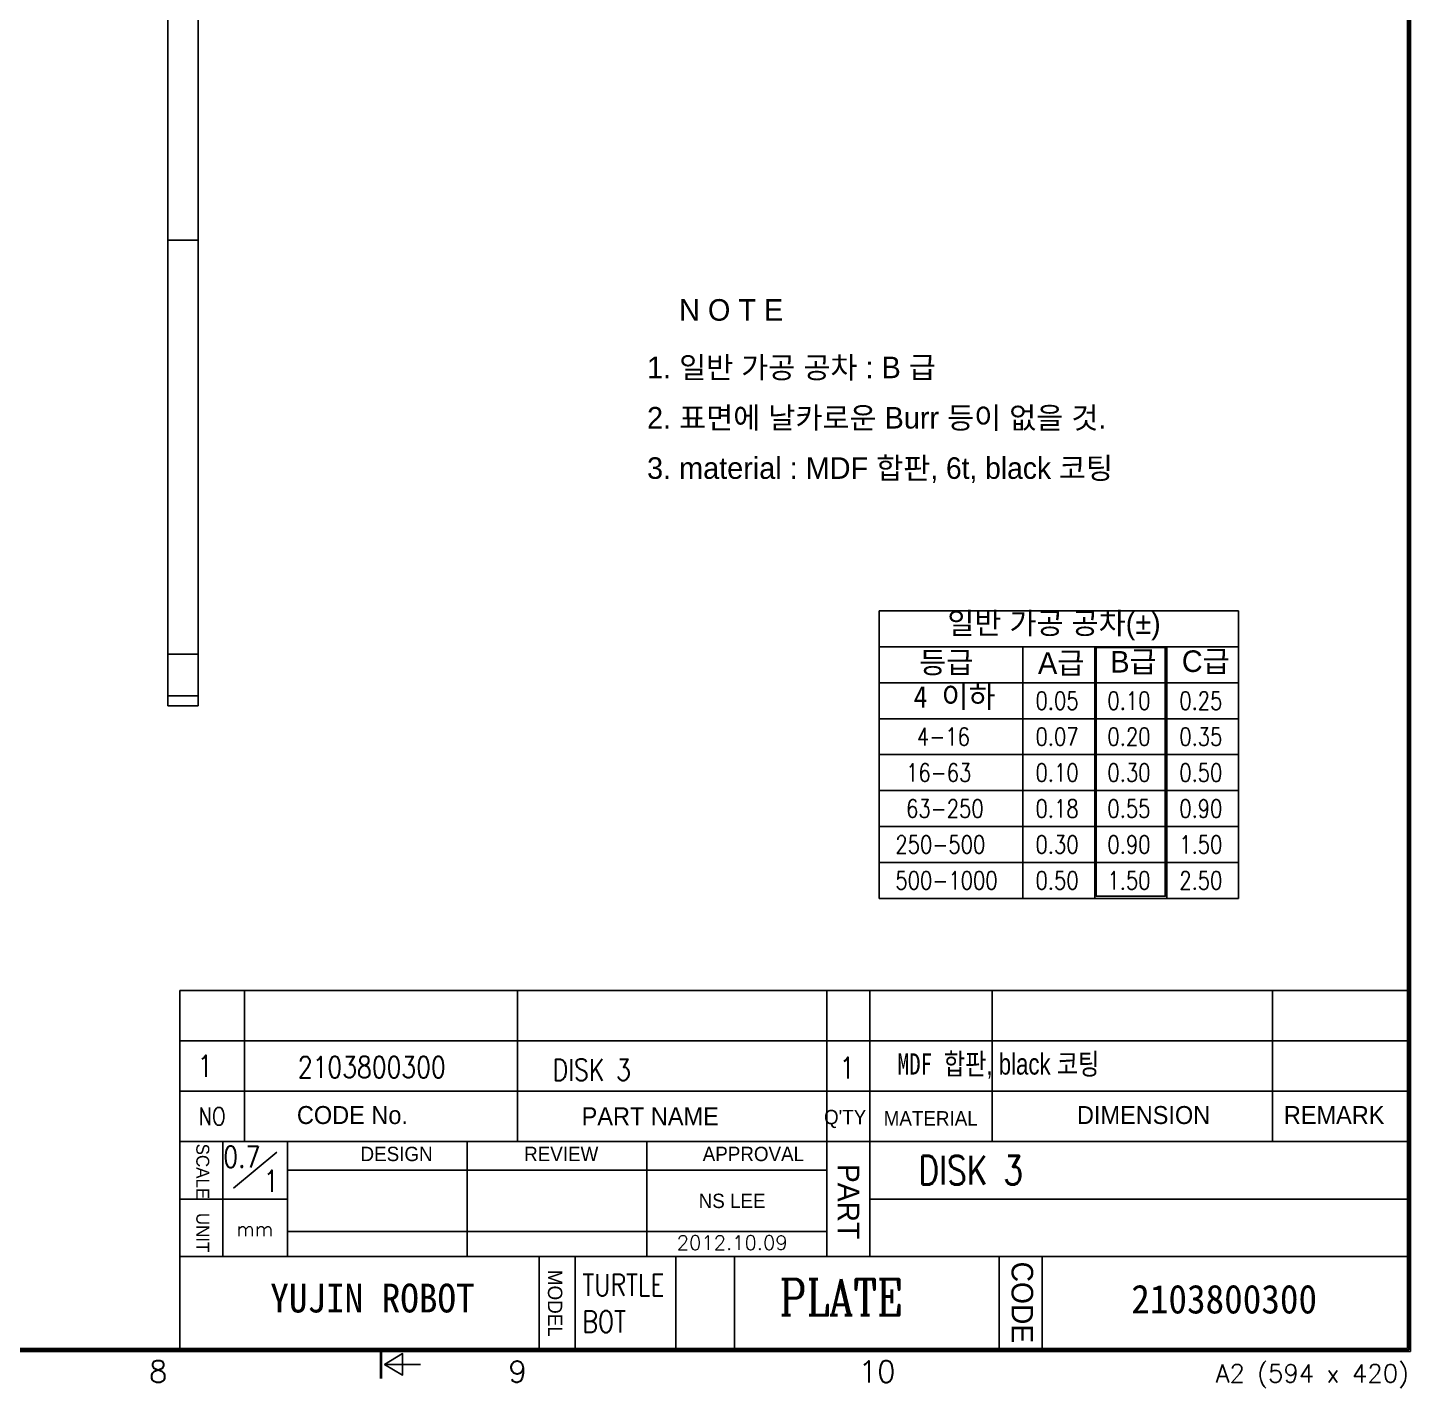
# Model space of a CAD drawing. Extents: x -1998 to 15527, y -687 to 14548.
# Drawn here: x 990.7 to 1183, y -687.3 to -498 of the extents above; entities that cross this region are included whole.
import ezdxf
from ezdxf.enums import TextEntityAlignment as Align

# ---------------------------------------------------------------- set-up
doc = ezdxf.new("R2010")
doc.units = 0
doc.header["$LTSCALE"] = 6
doc.header["$MEASUREMENT"] = 0
doc.layers.get('0').update_dxf_attribs({"linetype": 'CONTINUOUS'})
for name, color, linetype in [('02___PRT_ALL_AXES', 7, 'CONTINUOUS'), ('DIM', 4, 'CONTINUOUS'), ('FOM', 3, 'CONTINUOUS'), ('TXT', 2, 'CONTINUOUS')]:
    doc.layers.add(name, color=color, linetype=linetype)
doc.styles.add('F', font='romans', dxfattribs={"width": 0.8, "bigfont": 'hl'})
doc.styles.add('GHS', font='romans', dxfattribs={"bigfont": 'ghs'})
doc.styles.add('H3', font='romans', dxfattribs={"width": 0.8, "height": 3, "bigfont": 'hl'})
doc.styles.add('H4', font='romans', dxfattribs={"width": 0.8, "height": 4, "bigfont": 'hl'})
doc.styles.add('ROMANC', font='romanc', dxfattribs={"width": 0.8, "height": 5})
doc.styles.get("Standard").update_dxf_attribs({"font": 'txt', "width": 0.8})

msp = doc.modelspace()

# ---------------------------------------------------------------- linework, layer by layer
at = {"color": 7, "linetype": 'Continuous'}
for p, q in [((1010.21, -592.3), (1010.21, -585.14)), ((1014.41, -585.14), (1014.41, -592.3)), ((1010.21, -590.94), (1014.41, -590.94)), ((1010.21, -592.3), (1014.41, -592.3))]:
    msp.add_line(p, q, dxfattribs=at)
at = {"layer": '02___PRT_ALL_AXES', "color": 7, "linetype": 'Continuous'}
for p, q in [((1010.21, -391.21), (1010.21, -585.14)), ((1014.41, -391.21), (1014.41, -585.14)), ((1010.21, -527.55), (1014.41, -527.55)), ((1010.21, -585.14), (1014.41, -585.14))]:
    msp.add_line(p, q, dxfattribs=at)
at = {"layer": 'FOM', "color": 7}
for p, q in [((1182.85, -631.92), (1011.85, -631.92)), ((1011.85, -631.92), (1011.85, -681.92)), ((1182.85, -652.92), (1011.85, -652.92)), ((1011.85, -668.92), (1182.85, -668.92))]:
    msp.add_line(p, q, dxfattribs=at)
at = {"layer": 'FOM', "color": 3}
for p, q in [((1020.85, -631.92), (1020.85, -652.92)), ((1058.85, -631.92), (1058.85, -652.92)), ((1101.85, -631.92), (1101.85, -668.92)), ((1107.85, -631.92), (1107.85, -668.92)), ((1124.85, -631.92), (1124.85, -652.92)), ((1163.85, -631.92), (1163.85, -652.92)), ((1182.85, -638.92), (1011.85, -638.92)), ((1182.85, -645.92), (1011.85, -645.92)), ((1017.85, -652.92), (1017.85, -668.92)), ((1026.85, -652.92), (1026.85, -668.92)), ((1051.85, -652.92), (1051.85, -668.92)), ((1076.85, -652.92), (1076.85, -668.92)), ((1025.35, -654.42), (1019.35, -659.42)), ((1101.85, -656.92), (1026.85, -656.92)), ((1026.85, -660.92), (1011.85, -660.92)), ((1182.85, -660.92), (1107.85, -660.92)), ((1101.85, -665.42), (1026.85, -665.42)), ((1061.85, -668.92), (1061.85, -681.92)), ((1066.85, -668.92), (1066.85, -681.92)), ((1080.85, -668.92), (1080.85, -681.92)), ((1089.03, -668.92), (1089.03, -681.92)), ((1125.85, -668.92), (1125.85, -681.92)), ((1131.85, -668.92), (1131.85, -681.92))]:
    msp.add_line(p, q, dxfattribs=at)
at = {"layer": 'FOM', "color": 7}
for points in [[(1183.05, -682.12), (633.65, -682.12), (633.65, -308.72), (1183.05, -308.72)], [(1182.85, -681.92), (633.85, -681.92), (633.85, -308.92), (1182.85, -308.92)], [(1182.65, -681.72), (634.05, -681.72), (634.05, -309.12), (1182.65, -309.12)]]:
    msp.add_lwpolyline(points, close=True, dxfattribs=at)
at = {"layer": 'FOM', "const_width": 0.4}
msp.add_lwpolyline([(1039.85, -681.92), (1039.85, -685.92)], dxfattribs=at)
at = {"layer": 'FOM'}
msp.add_lwpolyline([(1040.35, -683.92), (1042.85, -685.42), (1042.85, -682.42), (1040.35, -683.92), (1045.35, -683.92)], dxfattribs=at)
at = {"layer": 'TXT'}
for p, q in [((1109.15, -579.11), (1109.15, -619.11)), ((1109.15, -579.11), (1159.15, -579.11)), ((1159.15, -579.11), (1159.15, -619.11)), ((1109.15, -584.11), (1159.15, -584.11)), ((1129.15, -584.11), (1129.15, -619.11)), ((1139.15, -584.11), (1139.15, -619.11)), ((1149.15, -584.11), (1149.15, -619.11)), ((1109.15, -589.11), (1159.15, -589.11)), ((1109.15, -594.11), (1159.15, -594.11)), ((1109.15, -599.11), (1159.15, -599.11)), ((1109.15, -604.11), (1159.15, -604.11)), ((1109.15, -609.11), (1159.15, -609.11)), ((1109.15, -614.11), (1159.15, -614.11)), ((1109.15, -619.11), (1159.15, -619.11))]:
    msp.add_line(p, q, dxfattribs=at)
msp.add_lwpolyline([(1139.34, -584.2), (1139.34, -618.8), (1148.94, -618.8), (1148.94, -584.2)], close=True, dxfattribs=at)

# ---------------------------------------------------------------- texts
at = {"layer": 'DIM', "style": 'GHS'}
msp.add_text('2012.10.09', height=2, dxfattribs=at).set_placement((1080.99, -668.01))
at = {"layer": 'DIM', "style": 'ROMANC', "width": 0.8}
msp.add_text('PLATE', height=5, dxfattribs=at).set_placement((1095.29, -677.09))
at = {"layer": 'DIM', "insert": (1111.71, -640.66), "char_height": 2.9534, "width": 34.94, "attachment_point": 1}
msp.add_mtext('MDF {\\fGulim|b0|i0|c129|p50;합판, black 코팅}', dxfattribs=at)
at = {"layer": 'DIM', "attachment_point": 1, "style": 'GHS'}
for s, insert, char_height in [('{\\fGulim|b0|i0|c129|p50;CODE No.}', (1028.15, -647.99), 2.5), ('{\\fGulim|b0|i0|c129|p50;PART NAME}', (1067.76, -648.16), 2.5), ('{\\fGulim|b0|i0|c129|p50;DIMENSION}', (1136.67, -647.99), 2.5), ('{\\fGulim|b0|i0|c129|p50;REMARK}', (1165.45, -647.99), 2.5), ('{\\fGulim|b0|i0|c129|p50;MATERIAL}', (1109.78, -648.7), 2), ('{\\fGulim|b0|i0|c129|p50;DESIGN}', (1037, -653.65), 2), ('{\\fGulim|b0|i0|c129|p50;REVIEW}', (1059.76, -653.65), 2), ('{\\fGulim|b0|i0|c129|p50;APPROVAL}', (1084.6, -653.65), 2), ('{\\fGulim|b0|i0|c129|p50;NS LEE}', (1084.04, -660.18), 2), ('{\\fDotumChe|b0|i0|c129|p49;YUJIN ROBOT}', (1024.44, -672.7), 4), ('{\\fDotumChe|b0|i0|c129|p49;2103800300}', (1144.22, -672.84), 4)]:
    msp.add_mtext(s, dxfattribs=dict(at, insert=insert, char_height=char_height))
at = {"layer": 'DIM', "insert": (1101.48, -648.52), "char_height": 2, "attachment_point": 1, "line_spacing_factor": 0.8, "style": 'GHS'}
msp.add_mtext("{\\fGulim|b0|i0|c129|p50;Q'TY}", dxfattribs=at)
at = {"layer": 'DIM', "attachment_point": 1, "rotation": 270, "style": 'GHS'}
for s, insert, char_height in [('{\\fGulim|b0|i0|c129|p50;SCALE}', (1015.95, -653.22), 1.8), ('{\\fGulim|b0|i0|c129|p50;PART}', (1106.39, -656.04), 3), ('{\\fGulim|b0|i0|c129|p50;UNIT}', (1015.95, -662.85), 1.8), ('{\\fGulim|b0|i0|c129|p50;MODEL}', (1065.07, -670.78), 2), ('{\\fGulim|b0|i0|c129|p50;CODE}', (1130.57, -669.63), 3)]:
    msp.add_mtext(s, dxfattribs=dict(at, insert=insert, char_height=char_height))
at = {"layer": 'FOM', "style": 'F', "width": 0.8}
msp.add_text('NO', height=2.5, dxfattribs=at).set_placement((1016.35, -649.42), align=Align.MIDDLE)
at = {"layer": 'FOM', "style": 'F'}
msp.add_text('mm', height=2, dxfattribs=at).set_placement((1019.71, -666.1))
for s, p in [('8', (1008.85, -684.92)), ('9', (1058.85, -684.92)), ('10', (1108.85, -684.92))]:
    msp.add_text(s, height=3, dxfattribs=at).set_placement(p, align=Align.MIDDLE)
msp.add_text('A2 (594 x 420)', height=2.5, dxfattribs=at).set_placement((1182.85, -686.42), align=Align.RIGHT)
at = {"layer": 'TXT', "width": 0.8}
for s, height, style, p in [('0.05', 2.5, 'F', (1130.9, -592.86)), ('0.10', 2.5, 'F', (1140.9, -592.86)), ('0.25', 2.5, 'F', (1150.9, -592.86)), ('4-16', 2.5, 'F', (1114.4, -597.86)), ('0.07', 2.5, 'F', (1130.9, -597.86)), ('0.20', 2.5, 'F', (1140.9, -597.86)), ('0.35', 2.5, 'F', (1150.9, -597.86)), ('16-63', 2.5, 'F', (1112.9, -602.86)), ('0.10', 2.5, 'F', (1130.9, -602.86)), ('0.30', 2.5, 'F', (1140.9, -602.86)), ('0.50', 2.5, 'F', (1150.9, -602.86)), ('63-250', 2.5, 'F', (1112.9, -607.86)), ('0.18', 2.5, 'F', (1130.9, -607.86)), ('0.55', 2.5, 'F', (1140.9, -607.86)), ('0.90', 2.5, 'F', (1150.9, -607.86)), ('250-500', 2.5, 'F', (1111.4, -612.86)), ('0.30', 2.5, 'F', (1130.9, -612.86)), ('0.90', 2.5, 'F', (1140.9, -612.86)), ('1.50', 2.5, 'F', (1150.9, -612.86)), ('500-1000', 2.5, 'F', (1111.4, -617.86)), ('0.50', 2.5, 'F', (1130.9, -617.86)), ('1.50', 2.5, 'F', (1140.9, -617.86)), ('2.50', 2.5, 'F', (1150.9, -617.86)), ('1', 3, 'H3', (1014.35, -643.92)), ('2103800300', 3, 'H3', (1028.28, -644.08)), ('DISK 3', 3, 'H3', (1063.71, -644.46)), ('1', 3, 'H3', (1103.68, -644.18)), ('0.7', 3, 'H3', (1017.91, -656.55)), ('DISK 3', 4, 'H4', (1114.62, -658.92)), ('1', 3, 'H3', (1023.55, -659.92)), ('TURTLE', 3, 'H3', (1067.86, -674.38)), ('BOT', 3, 'H3', (1067.86, -679.47))]:
    msp.add_text(s, height=height, dxfattribs=dict(at, style=style)).set_placement(p)
at = {"layer": 'TXT', "char_height": 3, "attachment_point": 1, "style": 'GHS'}
for s, insert in [('{\\fﾵﾸ\uffbf\ufff2ￃﾼ|b0|i0|c129|p49;    N O T E}', (1076.86, -535.75)), ('{\\fﾵﾸ\uffbf\ufff2ￃﾼ|b0|i0|c129|p49;1. \\fGulim|b0|i0|c129|p50;일반\\fﾵﾸ\uffbf\ufff2ￃﾼ|b0|i0|c129|p49; \\fGulim|b0|i0|c129|p50;가공\\fﾵﾸ\uffbf\ufff2ￃﾼ|b0|i0|c129|p49; \\fGulim|b0|i0|c129|p50;공차\\fﾵﾸ\uffbf\ufff2ￃﾼ|b0|i0|c129|p49; : B \\fGulim|b0|i0|c129|p50;급}', (1076.86, -543.75)), ('{\\fﾵﾸ\uffbf\ufff2ￃﾼ|b0|i0|c129|p49;2. 표면에 날카로운 Burr 등이 없을 것.}', (1076.86, -550.75)), ('{\\fﾵﾸ\uffbf\ufff2ￃﾼ|b0|i0|c129|p49;3. material : MDF \\fGulim|b0|i0|c129|p50;합판, 6t, black 코팅}', (1076.86, -557.75)), ('{\\fﾵﾸ\uffbf\ufff2ￃﾼ|b0|i0|c129|p49;일반 가공 공차(%%p)}', (1118.63, -579.32)), ('{\\fﾵﾸ\uffbf\ufff2ￃﾼ|b0|i0|c129|p49;등급}', (1114.73, -584.78)), ('{\\fﾵﾸ\uffbf\ufff2ￃﾼ|b0|i0|c129|p49;A급}', (1131.25, -584.87)), ('{\\fﾵﾸ\uffbf\ufff2ￃﾼ|b0|i0|c129|p49;B급}', (1141.31, -584.69)), ('{\\fﾵﾸ\uffbf\ufff2ￃﾼ|b0|i0|c129|p49;C급}', (1151.26, -584.61)), ('{\\fDotumChe|b0|i0|c129|p49;4 이하}', (1113.94, -589.58))]:
    msp.add_mtext(s, dxfattribs=dict(at, insert=insert))

doc.saveas('drawing.dxf')
